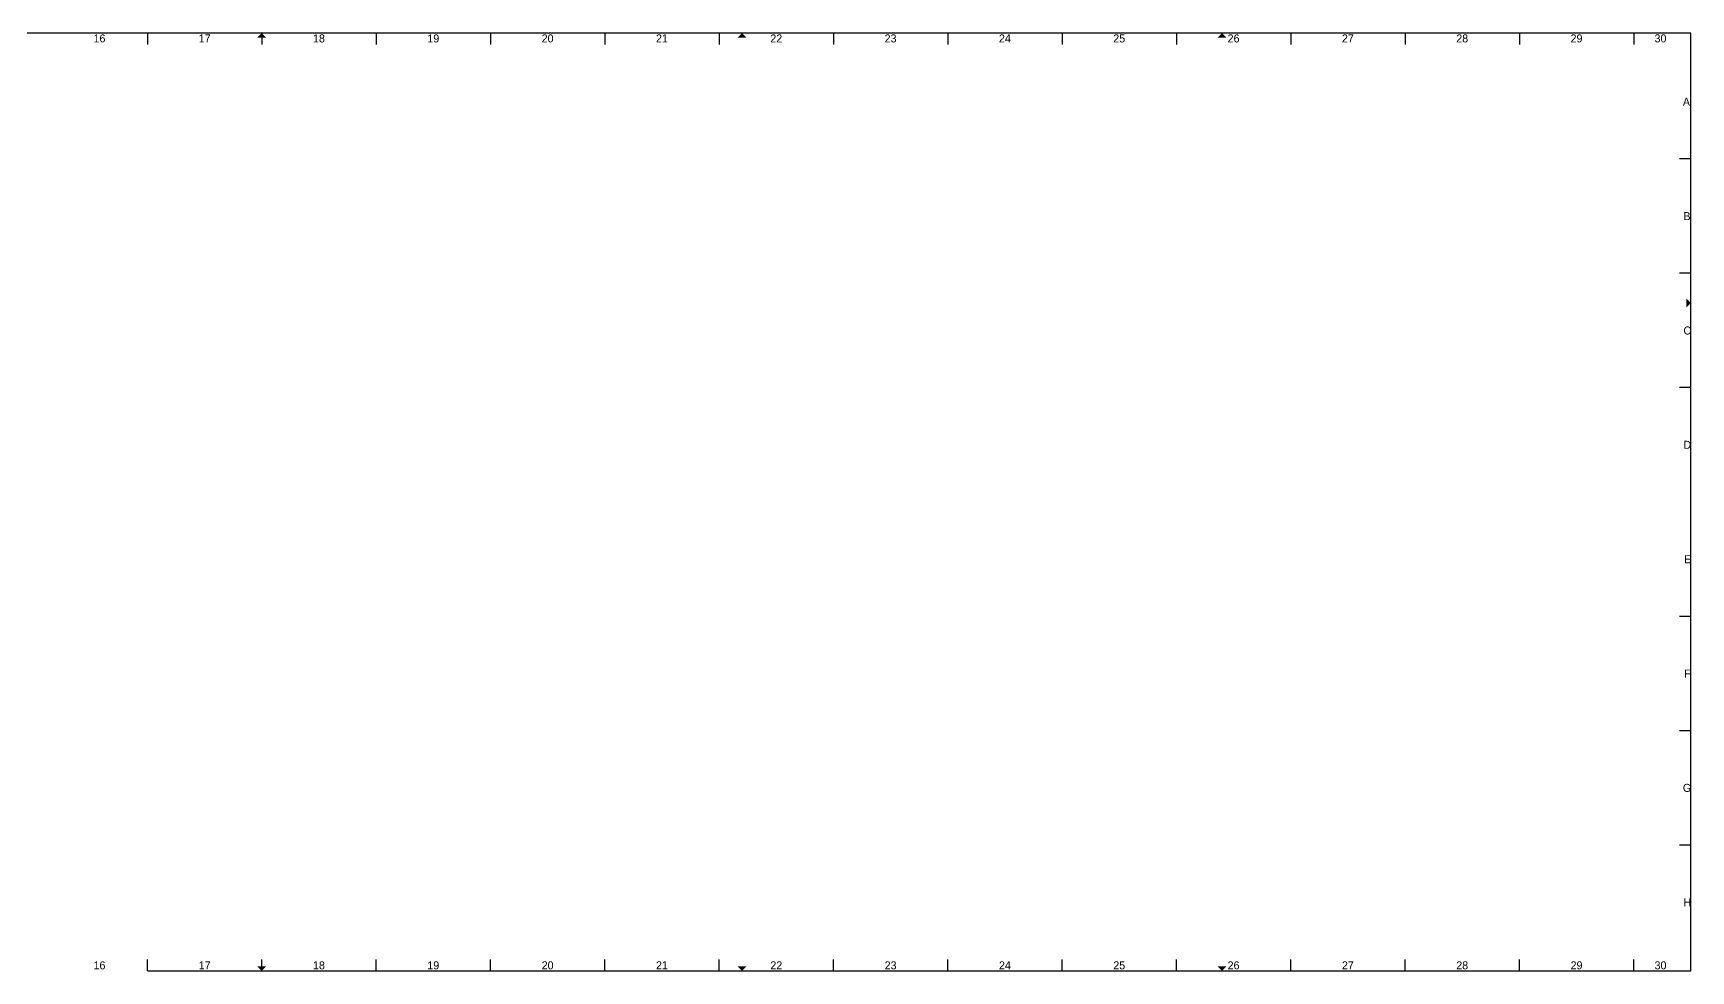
# Model space of a CAD drawing. Extents: x -5 to 1445, y -5 to 405.
# Drawn here: x 720 to 1445, y -5 to 405 of the extents above; entities that cross this region are included whole.
import ezdxf
from ezdxf.enums import TextEntityAlignment as Align

# ---------------------------------------------------------------- set-up
doc = ezdxf.new("R2010")
doc.units = 0
doc.layers.add('to-xx-rooster', color=7, linetype='CONTINUOUS', lineweight=25)
doc.layers.add('to-xx-vouwmerk', color=7, linetype='CONTINUOUS', lineweight=18)
doc.styles.add('RTW_ISO', font='iso-rtw.shx')

msp = doc.modelspace()

# ---------------------------------------------------------------- hatches: boundary and pattern name
at = {"layer": 'to-xx-vouwmerk'}
for points in [[(822, 403), (820, 405), (818, 403)], [(1032, 403), (1030, 405), (1028, 403)], [(1242, 403), (1240, 405), (1238, 403)], [(1442.97, 285.03), (1445, 287), (1443.03, 289.03)], [(818, -3), (820, -5), (822, -3)], [(1028, -3), (1030, -5), (1032, -3)], [(1238, -3), (1240, -5), (1242, -3)]]:
    msp.add_hatch(color=256, dxfattribs=at).paths.add_polyline_path(points)

# ---------------------------------------------------------------- linework, layer by layer
at = {"layer": 'to-xx-rooster'}
for p, q in [((1445, 405), (-5, 405)), ((770, 405), (770, 400)), ((820, 405), (820, 400)), ((870, 405), (870, 400)), ((920, 405), (920, 400)), ((970, 405), (970, 400)), ((1020, 405), (1020, 400)), ((1070, 405), (1070, 400)), ((1120, 405), (1120, 400)), ((1170, 405), (1170, 400)), ((1220, 405), (1220, 400)), ((1270, 405), (1270, 400)), ((1320, 405), (1320, 400)), ((1370, 405), (1370, 400)), ((1420, 405), (1420, 400)), ((1445, -5), (1445, 405)), ((1445, 350), (1440, 350)), ((1445, 300), (1440, 300)), ((1445, 250), (1440, 250)), ((1445, 150), (1440, 150)), ((1445, 100), (1440, 100)), ((1445, 50), (1440, 50)), ((770, -5), (770, 0)), ((820, -5), (820, 0)), ((870, -5), (870, 0)), ((920, -5), (920, 0)), ((970, -5), (970, 0)), ((1020, -5), (1020, 0)), ((1070, -5), (1070, 0)), ((1120, -5), (1120, 0)), ((1170, -5), (1170, 0)), ((1220, -5), (1220, 0)), ((1270, -5), (1270, 0)), ((1320, -5), (1320, 0)), ((1370, -5), (1370, 0)), ((1420, -5), (1420, 0)), ((770, -5), (1445, -5))]:
    msp.add_line(p, q, dxfattribs=at)

# ---------------------------------------------------------------- texts
at = {"layer": 'to-xx-rooster', "style": 'RTW_ISO'}
for s, p in [('16', (749, 399.9)), ('17', (795, 399.9)), ('18', (845, 399.9)), ('19', (895, 399.9)), ('20', (945, 399.9)), ('21', (995, 399.9)), ('22', (1045, 399.9)), ('23', (1095, 399.9)), ('24', (1145, 399.9)), ('25', (1195, 399.9)), ('26', (1245, 399.9)), ('27', (1295, 399.9)), ('28', (1345, 399.9)), ('29', (1395, 399.9)), ('30', (1431.73, 399.9)), ('16', (749, -5.4)), ('17', (795, -5.4)), ('18', (845, -5.4)), ('19', (895, -5.4)), ('20', (945, -5.4)), ('21', (995, -5.4)), ('22', (1045, -5.4)), ('23', (1095, -5.4)), ('24', (1145, -5.4)), ('25', (1195, -5.4)), ('26', (1245, -5.4)), ('27', (1295, -5.4)), ('28', (1345, -5.4)), ('29', (1395, -5.4)), ('30', (1431.73, -5.4))]:
    msp.add_text(s, height=3.5, dxfattribs=at).set_placement(p, align=Align.BOTTOM_CENTER)
for s, p in [('A', (1441.5, 375)), ('B', (1441.75, 325)), ('C', (1441.75, 275)), ('D', (1441.75, 225)), ('E', (1442, 175)), ('F', (1442, 125)), ('G', (1441.5, 75)), ('H', (1441.75, 25))]:
    msp.add_text(s, height=3.5, dxfattribs=at).set_placement(p, align=Align.MIDDLE_LEFT)

doc.saveas('drawing.dxf')
